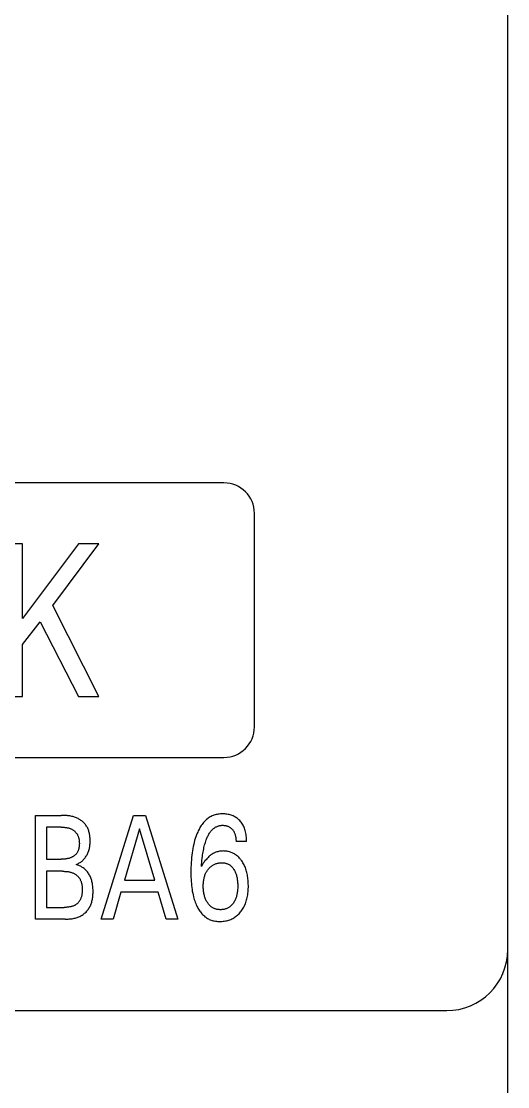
# Model space of a CAD drawing. Extents: x 0 to 420, y 0 to 297.
# Drawn here: x 200.33 to 208.3, y 184.93 to 202.39 of the extents above; entities that cross this region are included whole.
import ezdxf

# ---------------------------------------------------------------- set-up
doc = ezdxf.new("R2010")
doc.units = 0
doc.header["$LTSCALE"] = 23.1
doc.layers.add('10000_FRONT', color=7, linetype='CONTINUOUS')

msp = doc.modelspace()

# ---------------------------------------------------------------- linework, layer by layer
at = {"layer": '10000_FRONT', "color": 7, "linetype": 'CONTINUOUS'}
for p, q in [((208.298, 164.673), (208.298, 252.673)), ((203.648, 194.823), (196.148, 194.823)), ((204.148, 190.823), (204.148, 194.323)), ((200.348, 193.823), (200.098, 193.823)), ((201.264, 193.823), (200.348, 192.599)), ((200.348, 192.599), (200.348, 193.823)), ((200.848, 192.812), (201.598, 193.823)), ((201.598, 193.823), (201.264, 193.823)), ((201.598, 191.323), (200.848, 192.812)), ((200.348, 192.174), (200.639, 192.546)), ((200.639, 192.546), (201.264, 191.323)), ((200.348, 191.323), (200.348, 192.174)), ((200.098, 191.323), (200.348, 191.323)), ((201.264, 191.323), (201.598, 191.323)), ((196.148, 190.323), (203.648, 190.323)), ((200.564, 187.673), (200.564, 189.373)), ((200.564, 189.373), (200.983, 189.373)), ((200.999, 189.373), (200.983, 189.373)), ((201.014, 189.372), (200.999, 189.373)), ((201.03, 189.372), (201.014, 189.372)), ((201.046, 189.371), (201.03, 189.372)), ((201.062, 189.37), (201.046, 189.371)), ((201.078, 189.369), (201.062, 189.37)), ((201.094, 189.367), (201.078, 189.369)), ((201.109, 189.365), (201.094, 189.367)), ((201.125, 189.363), (201.109, 189.365)), ((201.141, 189.36), (201.125, 189.363)), ((201.156, 189.357), (201.141, 189.36)), ((201.171, 189.353), (201.156, 189.357)), ((201.187, 189.349), (201.171, 189.353)), ((201.202, 189.344), (201.187, 189.349)), ((201.217, 189.339), (201.202, 189.344)), ((201.231, 189.333), (201.217, 189.339)), ((201.246, 189.326), (201.231, 189.333)), ((201.259, 189.32), (201.246, 189.326)), ((201.271, 189.313), (201.259, 189.32)), ((201.284, 189.306), (201.271, 189.313)), ((201.296, 189.298), (201.284, 189.306)), ((201.307, 189.29), (201.296, 189.298)), ((201.319, 189.282), (201.307, 189.29)), ((201.638, 187.673), (202.168, 189.373)), ((202.168, 189.373), (202.362, 189.373)), ((202.362, 189.373), (202.892, 187.673)), ((203.352, 189.295), (203.34, 189.283)), ((203.365, 189.306), (203.352, 189.295)), ((203.379, 189.317), (203.365, 189.306)), ((203.393, 189.328), (203.379, 189.317)), ((203.408, 189.338), (203.393, 189.328)), ((203.423, 189.347), (203.408, 189.338)), ((203.438, 189.355), (203.423, 189.347)), ((203.454, 189.363), (203.438, 189.355)), ((203.47, 189.37), (203.454, 189.363)), ((203.486, 189.376), (203.47, 189.37)), ((203.503, 189.381), (203.486, 189.376)), ((203.52, 189.385), (203.503, 189.381)), ((203.537, 189.389), (203.52, 189.385)), ((203.555, 189.392), (203.537, 189.389)), ((203.572, 189.395), (203.555, 189.392)), ((203.59, 189.396), (203.572, 189.395)), ((203.607, 189.398), (203.59, 189.396)), ((203.625, 189.398), (203.607, 189.398)), ((203.644, 189.398), (203.625, 189.398)), ((203.662, 189.397), (203.644, 189.398)), ((203.681, 189.395), (203.662, 189.397)), ((203.699, 189.393), (203.681, 189.395)), ((203.717, 189.39), (203.699, 189.393)), ((203.735, 189.386), (203.717, 189.39)), ((203.752, 189.381), (203.735, 189.386)), ((203.768, 189.376), (203.752, 189.381)), ((203.784, 189.371), (203.768, 189.376)), ((203.799, 189.364), (203.784, 189.371)), ((203.814, 189.357), (203.799, 189.364)), ((203.829, 189.349), (203.814, 189.357)), ((203.843, 189.341), (203.829, 189.349)), ((203.857, 189.332), (203.843, 189.341)), ((203.87, 189.322), (203.857, 189.332)), ((203.883, 189.311), (203.87, 189.322)), ((203.895, 189.3), (203.883, 189.311)), ((203.907, 189.288), (203.895, 189.3)), ((203.919, 189.275), (203.907, 189.288)), ((200.741, 189.18), (200.741, 188.655)), ((200.983, 189.18), (200.741, 189.18)), ((200.983, 189.18), (200.993, 189.18)), ((200.993, 189.18), (201.003, 189.18)), ((201.003, 189.18), (201.013, 189.179)), ((201.013, 189.179), (201.023, 189.179)), ((201.023, 189.179), (201.033, 189.178)), ((201.033, 189.178), (201.042, 189.177)), ((201.042, 189.177), (201.052, 189.176)), ((201.052, 189.176), (201.062, 189.175)), ((201.062, 189.175), (201.072, 189.173)), ((201.072, 189.173), (201.082, 189.171)), ((201.082, 189.171), (201.092, 189.169)), ((201.092, 189.169), (201.101, 189.167)), ((201.101, 189.167), (201.111, 189.164)), ((201.111, 189.164), (201.12, 189.161)), ((201.12, 189.161), (201.129, 189.158)), ((201.129, 189.158), (201.139, 189.154)), ((201.139, 189.154), (201.148, 189.15)), ((201.148, 189.15), (201.156, 189.145)), ((201.156, 189.145), (201.165, 189.141)), ((201.165, 189.141), (201.173, 189.135)), ((201.173, 189.135), (201.181, 189.13)), ((201.181, 189.13), (201.189, 189.124)), ((201.189, 189.124), (201.197, 189.118)), ((201.197, 189.118), (201.204, 189.112)), ((201.204, 189.112), (201.211, 189.105)), ((201.33, 189.273), (201.319, 189.282)), ((201.341, 189.263), (201.33, 189.273)), ((201.351, 189.254), (201.341, 189.263)), ((201.361, 189.244), (201.351, 189.254)), ((201.371, 189.233), (201.361, 189.244)), ((201.38, 189.222), (201.371, 189.233)), ((201.388, 189.211), (201.38, 189.222)), ((201.396, 189.199), (201.388, 189.211)), ((201.404, 189.187), (201.396, 189.199)), ((201.411, 189.174), (201.404, 189.187)), ((201.417, 189.161), (201.411, 189.174)), ((201.423, 189.148), (201.417, 189.161)), ((201.429, 189.134), (201.423, 189.148)), ((201.434, 189.12), (201.429, 189.134)), ((201.438, 189.106), (201.434, 189.12)), ((202.266, 189.153), (202.018, 188.309)), ((202.514, 188.309), (202.266, 189.153)), ((203.227, 189.119), (203.219, 189.1)), ((203.236, 189.137), (203.227, 189.119)), ((203.246, 189.155), (203.236, 189.137)), ((203.256, 189.173), (203.246, 189.155)), ((203.267, 189.191), (203.256, 189.173)), ((203.278, 189.208), (203.267, 189.191)), ((203.29, 189.225), (203.278, 189.208)), ((203.302, 189.241), (203.29, 189.225)), ((203.316, 189.257), (203.302, 189.241)), ((203.327, 189.27), (203.316, 189.257)), ((203.34, 189.283), (203.327, 189.27)), ((203.429, 189.104), (203.436, 189.114)), ((203.436, 189.114), (203.444, 189.123)), ((203.444, 189.123), (203.452, 189.132)), ((203.452, 189.132), (203.46, 189.14)), ((203.46, 189.14), (203.469, 189.149)), ((203.469, 189.149), (203.478, 189.157)), ((203.478, 189.157), (203.487, 189.164)), ((203.487, 189.164), (203.497, 189.171)), ((203.497, 189.171), (203.507, 189.178)), ((203.507, 189.178), (203.517, 189.184)), ((203.517, 189.184), (203.527, 189.188)), ((203.527, 189.188), (203.538, 189.193)), ((203.538, 189.193), (203.548, 189.197)), ((203.548, 189.197), (203.559, 189.2)), ((203.559, 189.2), (203.57, 189.203)), ((203.57, 189.203), (203.58, 189.205)), ((203.58, 189.205), (203.592, 189.207)), ((203.592, 189.207), (203.603, 189.209)), ((203.603, 189.209), (203.614, 189.21)), ((203.614, 189.21), (203.625, 189.21)), ((203.625, 189.21), (203.636, 189.21)), ((203.636, 189.21), (203.646, 189.209)), ((203.646, 189.209), (203.657, 189.208)), ((203.657, 189.208), (203.667, 189.207)), ((203.667, 189.207), (203.678, 189.205)), ((203.678, 189.205), (203.688, 189.203)), ((203.688, 189.203), (203.697, 189.2)), ((203.697, 189.2), (203.706, 189.197)), ((203.706, 189.197), (203.715, 189.194)), ((203.715, 189.194), (203.724, 189.19)), ((203.724, 189.19), (203.733, 189.185)), ((203.733, 189.185), (203.741, 189.181)), ((203.741, 189.181), (203.749, 189.175)), ((203.749, 189.175), (203.757, 189.17)), ((203.757, 189.17), (203.764, 189.164)), ((203.764, 189.164), (203.771, 189.157)), ((203.771, 189.157), (203.778, 189.151)), ((203.778, 189.151), (203.785, 189.144)), ((203.785, 189.144), (203.792, 189.136)), ((203.792, 189.136), (203.798, 189.127)), ((203.798, 189.127), (203.804, 189.119)), ((203.804, 189.119), (203.809, 189.11)), ((203.809, 189.11), (203.815, 189.101)), ((203.931, 189.26), (203.919, 189.275)), ((203.942, 189.245), (203.931, 189.26)), ((203.952, 189.23), (203.942, 189.245)), ((203.962, 189.214), (203.952, 189.23)), ((203.97, 189.198), (203.962, 189.214)), ((203.979, 189.18), (203.97, 189.198)), ((203.986, 189.161), (203.979, 189.18)), ((203.993, 189.142), (203.986, 189.161)), ((203.999, 189.123), (203.993, 189.142)), ((204.004, 189.104), (203.999, 189.123)), ((201.211, 189.105), (201.218, 189.098)), ((201.218, 189.098), (201.224, 189.091)), ((201.224, 189.091), (201.23, 189.083)), ((201.23, 189.083), (201.236, 189.076)), ((201.236, 189.076), (201.242, 189.068)), ((201.242, 189.068), (201.247, 189.059)), ((201.247, 189.059), (201.251, 189.051)), ((201.251, 189.051), (201.255, 189.042)), ((201.255, 189.042), (201.259, 189.034)), ((201.259, 189.034), (201.263, 189.025)), ((201.263, 189.025), (201.266, 189.016)), ((201.266, 189.016), (201.268, 189.006)), ((201.268, 189.006), (201.271, 188.997)), ((201.271, 188.997), (201.273, 188.987)), ((201.273, 188.987), (201.275, 188.978)), ((201.275, 188.978), (201.276, 188.968)), ((201.276, 188.968), (201.277, 188.958)), ((201.277, 188.958), (201.278, 188.949)), ((201.278, 188.949), (201.279, 188.939)), ((201.279, 188.939), (201.279, 188.929)), ((201.442, 189.091), (201.438, 189.106)), ((201.445, 189.076), (201.442, 189.091)), ((201.448, 189.062), (201.445, 189.076)), ((201.45, 189.047), (201.448, 189.062)), ((201.452, 189.032), (201.45, 189.047)), ((201.454, 189.017), (201.452, 189.032)), ((201.455, 189.001), (201.454, 189.017)), ((201.456, 188.986), (201.455, 189.001)), ((201.456, 188.971), (201.456, 188.986)), ((201.456, 188.956), (201.456, 188.971)), ((201.456, 188.94), (201.456, 188.956)), ((201.456, 188.924), (201.456, 188.94)), ((203.169, 188.961), (203.161, 188.931)), ((203.178, 188.992), (203.169, 188.961)), ((203.188, 189.022), (203.178, 188.992)), ((203.199, 189.052), (203.188, 189.022)), ((203.211, 189.081), (203.199, 189.052)), ((203.219, 189.1), (203.211, 189.081)), ((203.345, 188.931), (203.352, 188.951)), ((203.352, 188.951), (203.359, 188.971)), ((203.359, 188.971), (203.365, 188.985)), ((203.365, 188.985), (203.37, 188.999)), ((203.37, 188.999), (203.376, 189.013)), ((203.376, 189.013), (203.382, 189.027)), ((203.382, 189.027), (203.389, 189.04)), ((203.389, 189.04), (203.396, 189.053)), ((203.396, 189.053), (203.404, 189.066)), ((203.404, 189.066), (203.412, 189.079)), ((203.412, 189.079), (203.42, 189.092)), ((203.42, 189.092), (203.429, 189.104)), ((203.815, 189.101), (203.819, 189.091)), ((203.819, 189.091), (203.824, 189.081)), ((203.824, 189.081), (203.828, 189.07)), ((203.828, 189.07), (203.832, 189.059)), ((203.832, 189.059), (203.835, 189.048)), ((203.835, 189.048), (203.838, 189.037)), ((203.838, 189.037), (203.84, 189.026)), ((203.84, 189.026), (203.842, 189.013)), ((203.842, 189.013), (203.844, 189)), ((203.844, 189), (203.845, 188.987)), ((203.845, 188.987), (203.846, 188.973)), ((203.846, 188.973), (203.847, 188.96)), ((203.847, 188.96), (203.847, 188.947)), ((204.021, 188.947), (203.847, 188.947)), ((204.008, 189.084), (204.004, 189.104)), ((204.012, 189.062), (204.008, 189.084)), ((204.015, 189.039), (204.012, 189.062)), ((204.018, 189.016), (204.015, 189.039)), ((204.019, 188.993), (204.018, 189.016)), ((204.02, 188.97), (204.019, 188.993)), ((204.021, 188.947), (204.02, 188.97)), ((201.242, 188.76), (201.237, 188.753)), ((201.247, 188.768), (201.242, 188.76)), ((201.251, 188.775), (201.247, 188.768)), ((201.255, 188.783), (201.251, 188.775)), ((201.259, 188.792), (201.255, 188.783)), ((201.262, 188.8), (201.259, 188.792)), ((201.265, 188.808), (201.262, 188.8)), ((201.268, 188.817), (201.265, 188.808)), ((201.27, 188.826), (201.268, 188.817)), ((201.272, 188.835), (201.27, 188.826)), ((201.274, 188.844), (201.272, 188.835)), ((201.276, 188.853), (201.274, 188.844)), ((201.277, 188.862), (201.276, 188.853)), ((201.278, 188.871), (201.277, 188.862)), ((201.279, 188.89), (201.278, 188.881)), ((201.278, 188.881), (201.278, 188.871)), ((201.279, 188.929), (201.28, 188.919)), ((201.28, 188.909), (201.279, 188.899)), ((201.279, 188.899), (201.279, 188.89)), ((201.28, 188.919), (201.28, 188.909)), ((201.42, 188.755), (201.426, 188.769)), ((201.426, 188.769), (201.431, 188.783)), ((201.431, 188.783), (201.436, 188.798)), ((201.436, 188.798), (201.44, 188.814)), ((201.44, 188.814), (201.444, 188.829)), ((201.444, 188.829), (201.447, 188.844)), ((201.447, 188.844), (201.45, 188.86)), ((201.45, 188.86), (201.452, 188.876)), ((201.452, 188.876), (201.454, 188.892)), ((201.454, 188.892), (201.455, 188.908)), ((201.455, 188.908), (201.456, 188.924)), ((203.133, 188.793), (203.127, 188.757)), ((203.139, 188.829), (203.133, 188.793)), ((203.145, 188.864), (203.139, 188.829)), ((203.153, 188.9), (203.145, 188.864)), ((203.161, 188.931), (203.153, 188.9)), ((203.303, 188.751), (203.307, 188.776)), ((203.307, 188.776), (203.312, 188.8)), ((203.312, 188.8), (203.317, 188.824)), ((203.317, 188.824), (203.322, 188.848)), ((203.322, 188.848), (203.327, 188.869)), ((203.327, 188.869), (203.333, 188.89)), ((203.333, 188.89), (203.339, 188.91)), ((203.339, 188.91), (203.345, 188.931)), ((203.506, 188.764), (203.494, 188.759)), ((203.518, 188.769), (203.506, 188.764)), ((203.532, 188.774), (203.518, 188.769)), ((203.547, 188.778), (203.532, 188.774)), ((203.561, 188.781), (203.547, 188.778)), ((203.575, 188.784), (203.561, 188.781)), ((203.59, 188.786), (203.575, 188.784)), ((203.605, 188.788), (203.59, 188.786)), ((203.62, 188.789), (203.605, 188.788)), ((203.634, 188.79), (203.62, 188.789)), ((203.65, 188.789), (203.634, 188.79)), ((203.665, 188.789), (203.65, 188.789)), ((203.68, 188.787), (203.665, 188.789)), ((203.695, 188.785), (203.68, 188.787)), ((203.71, 188.783), (203.695, 188.785)), ((203.725, 188.78), (203.71, 188.783)), ((203.74, 188.776), (203.725, 188.78)), ((203.755, 188.771), (203.74, 188.776)), ((203.768, 188.766), (203.755, 188.771)), ((203.782, 188.761), (203.768, 188.766)), ((203.795, 188.755), (203.782, 188.761)), ((200.741, 188.655), (200.983, 188.655)), ((200.993, 188.655), (200.983, 188.655)), ((201.004, 188.655), (200.993, 188.655)), ((201.014, 188.655), (201.004, 188.655)), ((201.025, 188.656), (201.014, 188.655)), ((201.035, 188.656), (201.025, 188.656)), ((201.046, 188.657), (201.035, 188.656)), ((201.056, 188.659), (201.046, 188.657)), ((201.067, 188.66), (201.056, 188.659)), ((201.077, 188.662), (201.067, 188.66)), ((201.088, 188.664), (201.077, 188.662)), ((201.098, 188.666), (201.088, 188.664)), ((201.108, 188.669), (201.098, 188.666)), ((201.118, 188.672), (201.108, 188.669)), ((201.128, 188.675), (201.118, 188.672)), ((201.138, 188.679), (201.128, 188.675)), ((201.148, 188.683), (201.138, 188.679)), ((201.156, 188.687), (201.148, 188.683)), ((201.164, 188.691), (201.156, 188.687)), ((201.171, 188.695), (201.164, 188.691)), ((201.179, 188.7), (201.171, 188.695)), ((201.186, 188.705), (201.179, 188.7)), ((201.193, 188.71), (201.186, 188.705)), ((201.2, 188.715), (201.193, 188.71)), ((201.207, 188.721), (201.2, 188.715)), ((201.214, 188.727), (201.207, 188.721)), ((201.22, 188.733), (201.214, 188.727)), ((201.226, 188.74), (201.22, 188.733)), ((201.232, 188.746), (201.226, 188.74)), ((201.237, 188.753), (201.232, 188.746)), ((201.255, 188.58), (201.267, 188.586)), ((201.267, 188.586), (201.279, 188.593)), ((201.279, 188.593), (201.291, 188.6)), ((201.291, 188.6), (201.303, 188.608)), ((201.303, 188.608), (201.314, 188.616)), ((201.314, 188.616), (201.325, 188.625)), ((201.325, 188.625), (201.335, 188.634)), ((201.335, 188.634), (201.345, 188.644)), ((201.345, 188.644), (201.355, 188.654)), ((201.355, 188.654), (201.365, 188.666)), ((201.365, 188.666), (201.374, 188.677)), ((201.374, 188.677), (201.383, 188.69)), ((201.383, 188.69), (201.392, 188.702)), ((201.392, 188.702), (201.399, 188.715)), ((201.399, 188.715), (201.407, 188.728)), ((201.407, 188.728), (201.414, 188.742)), ((201.414, 188.742), (201.42, 188.755)), ((203.112, 188.603), (203.11, 188.562)), ((203.115, 188.644), (203.112, 188.603)), ((203.119, 188.685), (203.115, 188.644)), ((203.123, 188.721), (203.119, 188.685)), ((203.127, 188.757), (203.123, 188.721)), ((203.283, 188.569), (203.286, 188.602)), ((203.286, 188.602), (203.289, 188.636)), ((203.289, 188.636), (203.292, 188.669)), ((203.292, 188.669), (203.296, 188.703)), ((203.296, 188.703), (203.299, 188.727)), ((203.299, 188.727), (203.303, 188.751)), ((203.315, 188.595), (203.307, 188.582)), ((203.323, 188.606), (203.315, 188.595)), ((203.333, 188.62), (203.323, 188.606)), ((203.344, 188.634), (203.333, 188.62)), ((203.355, 188.647), (203.344, 188.634)), ((203.366, 188.66), (203.355, 188.647)), ((203.377, 188.673), (203.366, 188.66)), ((203.389, 188.685), (203.377, 188.673)), ((203.402, 188.697), (203.389, 188.685)), ((203.415, 188.708), (203.402, 188.697)), ((203.425, 188.717), (203.415, 188.708)), ((203.436, 188.725), (203.425, 188.717)), ((203.447, 188.732), (203.436, 188.725)), ((203.458, 188.74), (203.447, 188.732)), ((203.47, 188.747), (203.458, 188.74)), ((203.482, 188.753), (203.47, 188.747)), ((203.494, 188.759), (203.482, 188.753)), ((203.522, 188.582), (203.533, 188.586)), ((203.533, 188.586), (203.545, 188.589)), ((203.545, 188.589), (203.558, 188.591)), ((203.558, 188.591), (203.57, 188.593)), ((203.57, 188.593), (203.583, 188.595)), ((203.583, 188.595), (203.595, 188.596)), ((203.595, 188.596), (203.608, 188.597)), ((203.608, 188.597), (203.62, 188.597)), ((203.62, 188.597), (203.63, 188.596)), ((203.63, 188.596), (203.64, 188.596)), ((203.64, 188.596), (203.65, 188.595)), ((203.65, 188.595), (203.659, 188.594)), ((203.659, 188.594), (203.669, 188.592)), ((203.669, 188.592), (203.679, 188.59)), ((203.679, 188.59), (203.688, 188.587)), ((203.688, 188.587), (203.697, 188.584)), ((203.808, 188.748), (203.795, 188.755)), ((203.821, 188.741), (203.808, 188.748)), ((203.833, 188.734), (203.821, 188.741)), ((203.845, 188.725), (203.833, 188.734)), ((203.857, 188.717), (203.845, 188.725)), ((203.869, 188.707), (203.857, 188.717)), ((203.88, 188.697), (203.869, 188.707)), ((203.891, 188.686), (203.88, 188.697)), ((203.902, 188.674), (203.891, 188.686)), ((203.912, 188.663), (203.902, 188.674)), ((203.922, 188.651), (203.912, 188.663)), ((203.932, 188.638), (203.922, 188.651)), ((203.941, 188.626), (203.932, 188.638)), ((203.951, 188.61), (203.941, 188.626)), ((203.961, 188.594), (203.951, 188.61)), ((203.97, 188.578), (203.961, 188.594)), ((200.741, 188.457), (200.741, 187.865)), ((201.005, 188.457), (200.741, 188.457)), ((201.005, 188.457), (201.016, 188.457)), ((201.016, 188.457), (201.028, 188.457)), ((201.028, 188.457), (201.039, 188.456)), ((201.039, 188.456), (201.051, 188.456)), ((201.051, 188.456), (201.062, 188.455)), ((201.062, 188.455), (201.074, 188.454)), ((201.074, 188.454), (201.085, 188.452)), ((201.085, 188.452), (201.096, 188.451)), ((201.096, 188.451), (201.108, 188.449)), ((201.108, 188.449), (201.119, 188.446)), ((201.119, 188.446), (201.13, 188.444)), ((201.13, 188.444), (201.141, 188.441)), ((201.141, 188.441), (201.152, 188.437)), ((201.152, 188.437), (201.163, 188.434)), ((201.163, 188.434), (201.173, 188.429)), ((201.173, 188.429), (201.184, 188.424)), ((201.184, 188.424), (201.193, 188.42)), ((201.193, 188.42), (201.202, 188.415)), ((201.202, 188.415), (201.212, 188.409)), ((201.228, 188.569), (201.242, 188.574)), ((201.242, 188.565), (201.228, 188.569)), ((201.242, 188.574), (201.255, 188.58)), ((201.256, 188.559), (201.242, 188.565)), ((201.27, 188.554), (201.256, 188.559)), ((201.284, 188.548), (201.27, 188.554)), ((201.297, 188.541), (201.284, 188.548)), ((201.309, 188.534), (201.297, 188.541)), ((201.322, 188.527), (201.309, 188.534)), ((201.334, 188.519), (201.322, 188.527)), ((201.345, 188.511), (201.334, 188.519)), ((201.357, 188.502), (201.345, 188.511)), ((201.368, 188.493), (201.357, 188.502)), ((201.378, 188.484), (201.368, 188.493)), ((201.39, 188.472), (201.378, 188.484)), ((201.401, 188.46), (201.39, 188.472)), ((201.412, 188.447), (201.401, 188.46)), ((201.422, 188.434), (201.412, 188.447)), ((201.431, 188.42), (201.422, 188.434)), ((201.44, 188.406), (201.431, 188.42)), ((203.108, 188.52), (203.107, 188.479)), ((203.107, 188.479), (203.107, 188.438)), ((203.107, 188.438), (203.108, 188.395)), ((203.11, 188.562), (203.108, 188.52)), ((203.281, 188.535), (203.283, 188.569)), ((203.287, 188.547), (203.281, 188.535)), ((203.293, 188.559), (203.287, 188.547)), ((203.3, 188.571), (203.293, 188.559)), ((203.307, 188.582), (203.3, 188.571)), ((203.343, 188.407), (203.349, 188.42)), ((203.349, 188.42), (203.354, 188.432)), ((203.354, 188.432), (203.36, 188.443)), ((203.36, 188.443), (203.367, 188.454)), ((203.367, 188.454), (203.374, 188.465)), ((203.374, 188.465), (203.381, 188.476)), ((203.381, 188.476), (203.389, 188.487)), ((203.389, 188.487), (203.397, 188.497)), ((203.397, 188.497), (203.405, 188.506)), ((203.405, 188.506), (203.413, 188.514)), ((203.413, 188.514), (203.421, 188.523)), ((203.421, 188.523), (203.43, 188.531)), ((203.43, 188.531), (203.439, 188.538)), ((203.439, 188.538), (203.449, 188.546)), ((203.449, 188.546), (203.459, 188.552)), ((203.459, 188.552), (203.469, 188.558)), ((203.469, 188.558), (203.479, 188.564)), ((203.479, 188.564), (203.489, 188.569)), ((203.489, 188.569), (203.5, 188.574)), ((203.5, 188.574), (203.511, 188.578)), ((203.511, 188.578), (203.522, 188.582)), ((203.697, 188.584), (203.707, 188.58)), ((203.707, 188.58), (203.717, 188.576)), ((203.717, 188.576), (203.726, 188.571)), ((203.726, 188.571), (203.736, 188.566)), ((203.736, 188.566), (203.745, 188.56)), ((203.745, 188.56), (203.753, 188.553)), ((203.753, 188.553), (203.762, 188.546)), ((203.762, 188.546), (203.77, 188.539)), ((203.77, 188.539), (203.778, 188.53)), ((203.778, 188.53), (203.786, 188.522)), ((203.786, 188.522), (203.793, 188.512)), ((203.793, 188.512), (203.8, 188.503)), ((203.8, 188.503), (203.807, 188.493)), ((203.807, 188.493), (203.813, 188.484)), ((203.813, 188.484), (203.82, 188.472)), ((203.82, 188.472), (203.826, 188.459)), ((203.826, 188.459), (203.832, 188.447)), ((203.832, 188.447), (203.838, 188.434)), ((203.838, 188.434), (203.843, 188.421)), ((203.843, 188.421), (203.847, 188.408)), ((203.978, 188.562), (203.97, 188.578)), ((203.986, 188.545), (203.978, 188.562)), ((203.994, 188.528), (203.986, 188.545)), ((204.001, 188.511), (203.994, 188.528)), ((204.008, 188.492), (204.001, 188.511)), ((204.014, 188.473), (204.008, 188.492)), ((204.02, 188.454), (204.014, 188.473)), ((204.025, 188.435), (204.02, 188.454)), ((204.029, 188.415), (204.025, 188.435)), ((204.033, 188.395), (204.029, 188.415)), ((201.212, 188.409), (201.22, 188.403)), ((201.22, 188.403), (201.229, 188.397)), ((201.229, 188.397), (201.237, 188.39)), ((201.237, 188.39), (201.245, 188.383)), ((201.245, 188.383), (201.253, 188.376)), ((201.253, 188.376), (201.26, 188.369)), ((201.26, 188.369), (201.267, 188.361)), ((201.267, 188.361), (201.274, 188.353)), ((201.274, 188.353), (201.28, 188.344)), ((201.28, 188.344), (201.286, 188.336)), ((201.286, 188.336), (201.291, 188.327)), ((201.291, 188.327), (201.296, 188.318)), ((201.296, 188.318), (201.301, 188.308)), ((201.301, 188.308), (201.305, 188.299)), ((201.305, 188.299), (201.309, 188.289)), ((201.309, 188.289), (201.312, 188.279)), ((201.312, 188.279), (201.315, 188.269)), ((201.315, 188.269), (201.317, 188.259)), ((201.317, 188.259), (201.319, 188.249)), ((201.319, 188.249), (201.321, 188.238)), ((201.321, 188.238), (201.323, 188.228)), ((201.448, 188.392), (201.44, 188.406)), ((201.455, 188.378), (201.448, 188.392)), ((201.462, 188.364), (201.455, 188.378)), ((201.468, 188.35), (201.462, 188.364)), ((201.473, 188.335), (201.468, 188.35)), ((201.478, 188.32), (201.473, 188.335)), ((201.483, 188.305), (201.478, 188.32)), ((201.486, 188.29), (201.483, 188.305)), ((201.49, 188.275), (201.486, 188.29)), ((201.494, 188.255), (201.49, 188.275)), ((201.497, 188.235), (201.494, 188.255)), ((202.018, 188.309), (202.514, 188.309)), ((203.108, 188.395), (203.109, 188.36)), ((203.109, 188.36), (203.11, 188.326)), ((203.11, 188.326), (203.112, 188.291)), ((203.112, 188.291), (203.115, 188.257)), ((203.115, 188.257), (203.118, 188.223)), ((203.31, 188.232), (203.311, 188.248)), ((203.311, 188.248), (203.312, 188.264)), ((203.312, 188.264), (203.313, 188.279)), ((203.313, 188.279), (203.315, 188.295)), ((203.315, 188.295), (203.317, 188.311)), ((203.317, 188.311), (203.32, 188.326)), ((203.32, 188.326), (203.323, 188.34)), ((203.323, 188.34), (203.326, 188.354)), ((203.326, 188.354), (203.329, 188.367)), ((203.329, 188.367), (203.334, 188.381)), ((203.334, 188.381), (203.338, 188.394)), ((203.338, 188.394), (203.343, 188.407)), ((203.847, 188.408), (203.852, 188.394)), ((203.852, 188.394), (203.856, 188.379)), ((203.856, 188.379), (203.86, 188.364)), ((203.86, 188.364), (203.863, 188.349)), ((203.863, 188.349), (203.866, 188.334)), ((203.866, 188.334), (203.868, 188.319)), ((203.868, 188.319), (203.87, 188.302)), ((203.87, 188.302), (203.872, 188.285)), ((203.872, 188.285), (203.873, 188.268)), ((203.873, 188.268), (203.874, 188.251)), ((203.874, 188.251), (203.875, 188.233)), ((204.037, 188.376), (204.033, 188.395)), ((204.04, 188.355), (204.037, 188.376)), ((204.043, 188.334), (204.04, 188.355)), ((204.045, 188.313), (204.043, 188.334)), ((204.046, 188.292), (204.045, 188.313)), ((204.048, 188.271), (204.046, 188.292)), ((204.048, 188.25), (204.048, 188.271)), ((204.049, 188.218), (204.048, 188.25)), ((201.32, 188.073), (201.318, 188.061)), ((201.322, 188.086), (201.32, 188.073)), ((201.324, 188.099), (201.322, 188.086)), ((201.323, 188.228), (201.324, 188.217)), ((201.324, 188.217), (201.325, 188.207)), ((201.325, 188.112), (201.324, 188.099)), ((201.325, 188.207), (201.326, 188.196)), ((201.326, 188.125), (201.325, 188.112)), ((201.326, 188.196), (201.327, 188.185)), ((201.327, 188.138), (201.326, 188.125)), ((201.327, 188.185), (201.327, 188.175)), ((201.327, 188.175), (201.327, 188.164)), ((201.327, 188.164), (201.327, 188.151)), ((201.327, 188.151), (201.327, 188.138)), ((201.5, 188.215), (201.497, 188.235)), ((201.501, 188.194), (201.5, 188.215)), ((201.503, 188.174), (201.501, 188.194)), ((201.501, 188.05), (201.502, 188.067)), ((201.502, 188.067), (201.503, 188.083)), ((201.504, 188.154), (201.503, 188.174)), ((201.503, 188.083), (201.504, 188.1)), ((201.504, 188.133), (201.504, 188.154)), ((201.504, 188.116), (201.504, 188.133)), ((201.504, 188.1), (201.504, 188.116)), ((201.962, 188.116), (201.834, 187.673)), ((202.57, 188.116), (201.962, 188.116)), ((202.7, 187.673), (202.57, 188.116)), ((203.118, 188.223), (203.122, 188.192)), ((203.122, 188.192), (203.126, 188.161)), ((203.126, 188.161), (203.131, 188.13)), ((203.131, 188.13), (203.137, 188.1)), ((203.137, 188.1), (203.143, 188.07)), ((203.143, 188.07), (203.151, 188.039)), ((203.31, 188.216), (203.31, 188.232)), ((203.31, 188.198), (203.31, 188.216)), ((203.311, 188.18), (203.31, 188.198)), ((203.312, 188.162), (203.311, 188.18)), ((203.314, 188.144), (203.312, 188.162)), ((203.316, 188.126), (203.314, 188.144)), ((203.318, 188.108), (203.316, 188.126)), ((203.321, 188.092), (203.318, 188.108)), ((203.324, 188.077), (203.321, 188.092)), ((203.328, 188.061), (203.324, 188.077)), ((203.332, 188.046), (203.328, 188.061)), ((203.859, 188.066), (203.856, 188.053)), ((203.862, 188.08), (203.859, 188.066)), ((203.865, 188.093), (203.862, 188.08)), ((203.867, 188.107), (203.865, 188.093)), ((203.87, 188.125), (203.867, 188.107)), ((203.872, 188.143), (203.87, 188.125)), ((203.873, 188.161), (203.872, 188.143)), ((203.874, 188.18), (203.873, 188.161)), ((203.875, 188.198), (203.874, 188.18)), ((203.875, 188.233), (203.875, 188.216)), ((203.875, 188.216), (203.875, 188.198)), ((204.035, 188.049), (204.039, 188.073)), ((204.039, 188.073), (204.042, 188.097)), ((204.042, 188.097), (204.045, 188.121)), ((204.045, 188.121), (204.046, 188.146)), ((204.046, 188.146), (204.048, 188.17)), ((204.048, 188.17), (204.049, 188.194)), ((204.049, 188.194), (204.049, 188.218)), ((201.178, 187.886), (201.168, 187.883)), ((201.187, 187.89), (201.178, 187.886)), ((201.196, 187.894), (201.187, 187.89)), ((201.204, 187.897), (201.196, 187.894)), ((201.212, 187.901), (201.204, 187.897)), ((201.219, 187.906), (201.212, 187.901)), ((201.227, 187.91), (201.219, 187.906)), ((201.234, 187.915), (201.227, 187.91)), ((201.241, 187.921), (201.234, 187.915)), ((201.248, 187.927), (201.241, 187.921)), ((201.255, 187.934), (201.248, 187.927)), ((201.262, 187.941), (201.255, 187.934)), ((201.268, 187.948), (201.262, 187.941)), ((201.274, 187.955), (201.268, 187.948)), ((201.279, 187.963), (201.274, 187.955)), ((201.284, 187.971), (201.279, 187.963)), ((201.289, 187.979), (201.284, 187.971)), ((201.294, 187.989), (201.289, 187.979)), ((201.298, 187.999), (201.294, 187.989)), ((201.303, 188.009), (201.298, 187.999)), ((201.306, 188.019), (201.303, 188.009)), ((201.31, 188.029), (201.306, 188.019)), ((201.313, 188.04), (201.31, 188.029)), ((201.315, 188.05), (201.313, 188.04)), ((201.318, 188.061), (201.315, 188.05)), ((201.453, 187.877), (201.461, 187.892)), ((201.461, 187.892), (201.467, 187.907)), ((201.467, 187.907), (201.473, 187.922)), ((201.473, 187.922), (201.478, 187.937)), ((201.478, 187.937), (201.483, 187.953)), ((201.483, 187.953), (201.487, 187.969)), ((201.487, 187.969), (201.491, 187.985)), ((201.491, 187.985), (201.494, 188.001)), ((201.494, 188.001), (201.497, 188.017)), ((201.497, 188.017), (201.499, 188.034)), ((201.499, 188.034), (201.501, 188.05)), ((203.151, 188.039), (203.157, 188.017)), ((203.157, 188.017), (203.163, 187.995)), ((203.163, 187.995), (203.17, 187.973)), ((203.17, 187.973), (203.178, 187.951)), ((203.178, 187.951), (203.186, 187.93)), ((203.186, 187.93), (203.195, 187.908)), ((203.195, 187.908), (203.205, 187.887)), ((203.205, 187.887), (203.213, 187.87)), ((203.337, 188.03), (203.332, 188.046)), ((203.342, 188.015), (203.337, 188.03)), ((203.348, 188.002), (203.342, 188.015)), ((203.354, 187.988), (203.348, 188.002)), ((203.36, 187.975), (203.354, 187.988)), ((203.367, 187.962), (203.36, 187.975)), ((203.375, 187.95), (203.367, 187.962)), ((203.383, 187.938), (203.375, 187.95)), ((203.39, 187.928), (203.383, 187.938)), ((203.397, 187.918), (203.39, 187.928)), ((203.405, 187.909), (203.397, 187.918)), ((203.413, 187.9), (203.405, 187.909)), ((203.421, 187.892), (203.413, 187.9)), ((203.43, 187.884), (203.421, 187.892)), ((203.764, 187.891), (203.755, 187.883)), ((203.772, 187.899), (203.764, 187.891)), ((203.78, 187.907), (203.772, 187.899)), ((203.787, 187.916), (203.78, 187.907)), ((203.795, 187.925), (203.787, 187.916)), ((203.803, 187.937), (203.795, 187.925)), ((203.811, 187.949), (203.803, 187.937)), ((203.818, 187.961), (203.811, 187.949)), ((203.825, 187.974), (203.818, 187.961)), ((203.832, 187.987), (203.825, 187.974)), ((203.837, 188), (203.832, 187.987)), ((203.843, 188.014), (203.837, 188)), ((203.848, 188.027), (203.843, 188.014)), ((203.852, 188.04), (203.848, 188.027)), ((203.856, 188.053), (203.852, 188.04)), ((203.975, 187.871), (203.984, 187.888)), ((203.984, 187.888), (203.992, 187.906)), ((203.992, 187.906), (204, 187.926)), ((204, 187.926), (204.008, 187.946)), ((204.008, 187.946), (204.014, 187.966)), ((204.014, 187.966), (204.02, 187.987)), ((204.02, 187.987), (204.026, 188.007)), ((204.026, 188.007), (204.03, 188.028)), ((204.03, 188.028), (204.035, 188.049)), ((200.741, 187.865), (201.033, 187.865)), ((201.047, 187.866), (201.033, 187.865)), ((201.062, 187.866), (201.047, 187.866)), ((201.076, 187.867), (201.062, 187.866)), ((201.09, 187.868), (201.076, 187.867)), ((201.104, 187.87), (201.09, 187.868)), ((201.118, 187.872), (201.104, 187.87)), ((201.128, 187.873), (201.118, 187.872)), ((201.138, 187.875), (201.128, 187.873)), ((201.148, 187.878), (201.138, 187.875)), ((201.158, 187.88), (201.148, 187.878)), ((201.168, 187.883), (201.158, 187.88)), ((201.272, 187.71), (201.287, 187.717)), ((201.287, 187.717), (201.302, 187.724)), ((201.302, 187.724), (201.315, 187.731)), ((201.315, 187.731), (201.328, 187.74)), ((201.328, 187.74), (201.341, 187.748)), ((201.341, 187.748), (201.354, 187.758)), ((201.354, 187.758), (201.366, 187.768)), ((201.366, 187.768), (201.378, 187.778)), ((201.378, 187.778), (201.389, 187.789)), ((201.389, 187.789), (201.4, 187.801)), ((201.4, 187.801), (201.41, 187.812)), ((201.41, 187.812), (201.42, 187.825)), ((201.42, 187.825), (201.429, 187.837)), ((201.429, 187.837), (201.438, 187.85)), ((201.438, 187.85), (201.446, 187.864)), ((201.446, 187.864), (201.453, 187.877)), ((203.213, 187.87), (203.222, 187.853)), ((203.222, 187.853), (203.232, 187.837)), ((203.232, 187.837), (203.241, 187.821)), ((203.241, 187.821), (203.252, 187.805)), ((203.252, 187.805), (203.263, 187.79)), ((203.263, 187.79), (203.275, 187.775)), ((203.275, 187.775), (203.287, 187.76)), ((203.287, 187.76), (203.3, 187.747)), ((203.3, 187.747), (203.312, 187.735)), ((203.312, 187.735), (203.324, 187.724)), ((203.324, 187.724), (203.337, 187.713)), ((203.337, 187.713), (203.351, 187.703)), ((203.44, 187.876), (203.43, 187.884)), ((203.449, 187.869), (203.44, 187.876)), ((203.458, 187.863), (203.449, 187.869)), ((203.468, 187.857), (203.458, 187.863)), ((203.478, 187.852), (203.468, 187.857)), ((203.488, 187.847), (203.478, 187.852)), ((203.499, 187.843), (203.488, 187.847)), ((203.51, 187.839), (203.499, 187.843)), ((203.521, 187.836), (203.51, 187.839)), ((203.533, 187.833), (203.521, 187.836)), ((203.544, 187.831), (203.533, 187.833)), ((203.556, 187.829), (203.544, 187.831)), ((203.568, 187.828), (203.556, 187.829)), ((203.58, 187.827), (203.568, 187.828)), ((203.592, 187.827), (203.58, 187.827)), ((203.604, 187.827), (203.592, 187.827)), ((203.616, 187.828), (203.604, 187.827)), ((203.628, 187.829), (203.616, 187.828)), ((203.64, 187.831), (203.628, 187.829)), ((203.652, 187.833), (203.64, 187.831)), ((203.664, 187.836), (203.652, 187.833)), ((203.676, 187.839), (203.664, 187.836)), ((203.686, 187.843), (203.676, 187.839)), ((203.697, 187.847), (203.686, 187.843)), ((203.707, 187.852), (203.697, 187.847)), ((203.717, 187.857), (203.707, 187.852)), ((203.727, 187.863), (203.717, 187.857)), ((203.737, 187.869), (203.727, 187.863)), ((203.746, 187.876), (203.737, 187.869)), ((203.755, 187.883), (203.746, 187.876)), ((203.826, 187.703), (203.841, 187.714)), ((203.841, 187.714), (203.855, 187.725)), ((203.855, 187.725), (203.869, 187.737)), ((203.869, 187.737), (203.883, 187.749)), ((203.883, 187.749), (203.896, 187.762)), ((203.896, 187.762), (203.909, 187.776)), ((203.909, 187.776), (203.921, 187.79)), ((203.921, 187.79), (203.933, 187.805)), ((203.933, 187.805), (203.944, 187.821)), ((203.944, 187.821), (203.955, 187.837)), ((203.955, 187.837), (203.965, 187.854)), ((203.965, 187.854), (203.975, 187.871)), ((201.049, 187.673), (200.564, 187.673)), ((201.049, 187.673), (201.065, 187.673)), ((201.065, 187.673), (201.081, 187.673)), ((201.081, 187.673), (201.098, 187.674)), ((201.098, 187.674), (201.114, 187.675)), ((201.114, 187.675), (201.13, 187.676)), ((201.13, 187.676), (201.146, 187.678)), ((201.146, 187.678), (201.163, 187.68)), ((201.163, 187.68), (201.179, 187.683)), ((201.179, 187.683), (201.195, 187.686)), ((201.195, 187.686), (201.211, 187.69)), ((201.211, 187.69), (201.226, 187.694)), ((201.226, 187.694), (201.242, 187.699)), ((201.242, 187.699), (201.257, 187.704)), ((201.257, 187.704), (201.272, 187.71)), ((201.834, 187.673), (201.638, 187.673)), ((202.892, 187.673), (202.7, 187.673)), ((203.351, 187.703), (203.365, 187.693)), ((203.365, 187.693), (203.379, 187.684)), ((203.379, 187.684), (203.394, 187.676)), ((203.394, 187.676), (203.409, 187.669)), ((203.409, 187.669), (203.424, 187.662)), ((203.424, 187.662), (203.441, 187.656)), ((203.441, 187.656), (203.457, 187.651)), ((203.457, 187.651), (203.474, 187.646)), ((203.474, 187.646), (203.491, 187.643)), ((203.491, 187.643), (203.508, 187.64)), ((203.508, 187.64), (203.526, 187.637)), ((203.526, 187.637), (203.543, 187.636)), ((203.543, 187.636), (203.561, 187.635)), ((203.561, 187.635), (203.578, 187.634)), ((203.578, 187.634), (203.597, 187.634)), ((203.597, 187.634), (203.617, 187.635)), ((203.617, 187.635), (203.636, 187.637)), ((203.636, 187.637), (203.655, 187.639)), ((203.655, 187.639), (203.674, 187.643)), ((203.674, 187.643), (203.693, 187.647)), ((203.693, 187.647), (203.711, 187.651)), ((203.711, 187.651), (203.729, 187.657)), ((203.729, 187.657), (203.745, 187.663)), ((203.745, 187.663), (203.762, 187.669)), ((203.762, 187.669), (203.779, 187.677)), ((203.779, 187.677), (203.795, 187.685)), ((203.795, 187.685), (203.81, 187.694)), ((203.81, 187.694), (203.826, 187.703)), ((137.798, 186.173), (207.298, 186.173))]:
    msp.add_line(p, q, dxfattribs=at)
for centre, radius, start, end in [((203.648, 194.323), 0.5, 0, 90), ((203.648, 190.823), 0.5, 270, 360), ((207.298, 187.173), 1, 270, 360)]:
    msp.add_arc(centre, radius, start, end, dxfattribs=at)

doc.saveas('drawing.dxf')
